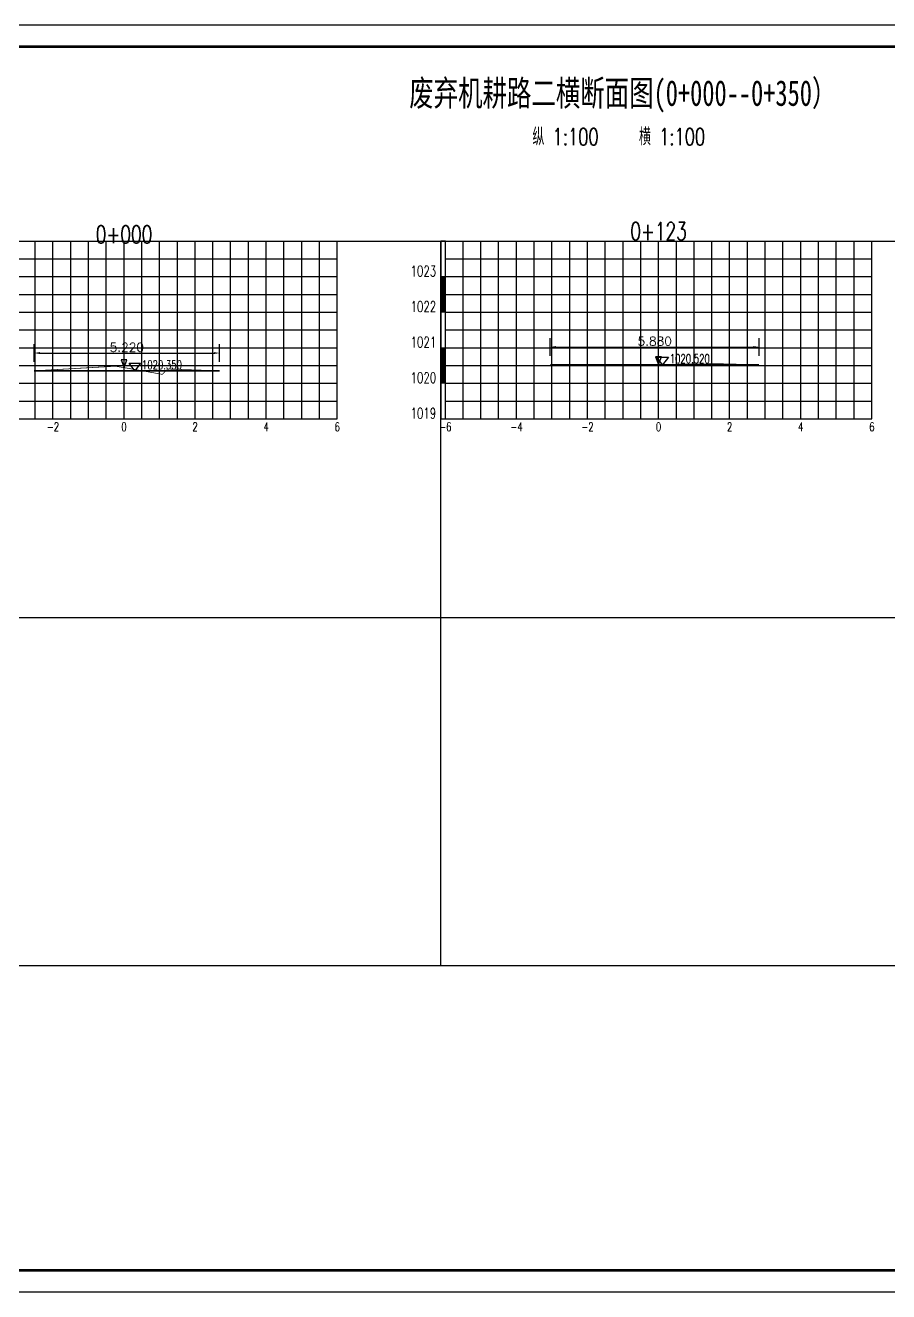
# Model space of a CAD drawing. Extents: x 695776 to 1250176, y 4443437 to 9025597.
# Drawn here: x 754379 to 778671, y 4538450 to 4574090 of the extents above; entities that cross this region are included whole.
import ezdxf
from ezdxf.enums import TextEntityAlignment as Align

# ---------------------------------------------------------------- set-up
doc = ezdxf.new("R2010")
doc.units = 0
doc.header["$LTSCALE"] = 0.5
doc.header["$PDSIZE"] = 0.2
doc.linetypes.add('ACAD_ISO07W100', pattern=[3.5, 0.5, -3])
doc.linetypes.add('CENTER2', pattern=[28.575, 19.05, -3.175, 3.175, -3.175])
doc.layers.get('0').update_dxf_attribs({"linetype": 'CONTINUOUS'})
doc.layers.get('Defpoints').update_dxf_attribs({"linetype": 'CONTINUOUS'})
for name, color, linetype in [('KEDU', 7, 'CONTINUOUS'), ('MIGE', 4, 'ACAD_ISO07W100'), ('MIGE1', 11, 'CONTINUOUS'), ('SANJIAO', 212, 'CONTINUOUS'), ('SHEJI', 1, 'CONTINUOUS'), ('YUANSHI', 2, 'CONTINUOUS'), ('YUANSHI1', 73, 'CONTINUOUS'), ('ZHOUXIAN', 20, 'CENTER2'), ('图框', 7, 'CONTINUOUS'), ('辅助线', 3, 'CONTINUOUS')]:
    doc.layers.add(name, color=color, linetype=linetype)
doc.styles.get("Standard").update_dxf_attribs({"font": 'rs.shx', "bigfont": 'hztxt.shx'})
doc.styles.add('仿宋', font='仿宋_GB2312.ttf', dxfattribs={"width": 0.7})
doc.dimstyles.get("Standard").update_dxf_attribs({"dimtxt": 0.18, "dimasz": 0.18, "dimexe": 0.18, "dimexo": 0.0625, "dimgap": 0.09, "dimtad": 0, "dimtih": 1, "dimtoh": 1, "dimdec": 4, "dimzin": 0, "dimdsep": 46, "dimtxsty": 'Standard', "dimcen": 0.09, "dimadec": 0, "dimazin": 0, "dimtfac": 1, "dimtdec": 4, "dimtofl": 0, "dimtmove": 0, "dimatfit": 3, "dimfxl": 0, "dimtolj": 1, "dimtzin": 0, "dimarcsym": 0})

# ---------------------------------------------------------------- blocks, each defined once
blk = doc.blocks.new('zhunghao')
blk.add_lwpolyline([(0, 0), (0.33, 0.86), (-0.33, 0.86), (0, 0)])
blk = doc.blocks.new('ele_sym08')
blk.add_line((0, 0), (5.6, 0))
blk.add_lwpolyline([(0.9, 0), (0.25, 0.86), (1.55, 0.86), (0.9, 0)])
at = {"width": 0.7}
blk.add_attdef('ELEVAT', (1.7, 0.18), '', height=1, dxfattribs=at)
blk = doc.blocks.new('*D635')
at = {"color": 0, "lineweight": -2}
for p, q in [((754626, 4564616), (754626, 4565116)), ((754789, 4564866), (759684, 4564866)), ((759846, 4564616), (759846, 4565116))]:
    blk.add_line(p, q, dxfattribs=at)
at = {"color": 0}
for points in [[(754789, 4564893), (754789, 4564839), (754626, 4564866)], [(759684, 4564893), (759684, 4564839), (759846, 4564866)]]:
    blk.add_solid(points, dxfattribs=at)
at = {"layer": 'Defpoints', "color": 0}
for p in [(759846, 4564866), (754626, 4564366), (759846, 4564366)]:
    blk.add_point(p, dxfattribs=at)
at = {"color": 0, "insert": (757236, 4565029), "char_height": 250, "attachment_point": 5}
blk.add_mtext('\\A1;5.220', dxfattribs=at)
blk = doc.blocks.new('*D636')
at = {"color": 0, "lineweight": -2}
for p, q in [((769147, 4564786), (769147, 4565286)), ((775027, 4564786), (775027, 4565286)), ((769309, 4565036), (774864, 4565036))]:
    blk.add_line(p, q, dxfattribs=at)
at = {"color": 0}
for points in [[(769309, 4565063), (769309, 4565009), (769147, 4565036)], [(774864, 4565063), (774864, 4565009), (775027, 4565036)]]:
    blk.add_solid(points, dxfattribs=at)
at = {"layer": 'Defpoints', "color": 0}
for p in [(775027, 4565036), (769147, 4564536), (775027, 4564536)]:
    blk.add_point(p, dxfattribs=at)
at = {"color": 0, "insert": (772087, 4565199), "char_height": 250, "attachment_point": 5}
blk.add_mtext('\\A1;5.880', dxfattribs=at)
blk = doc.blocks.new('bc1_100')
blk.add_lwpolyline([(0.064, 1), (-0.063, 1), (-0.063, 0), (0.064, 0)], close=True)
at = {"width": 0.7}
blk.add_attdef('BC', text='', height=0.3, dxfattribs=at).set_placement((-0.193, 0.007), align=Align.RIGHT)
blk = doc.blocks.new('bc0_100')
for p, q in [((-0.063, 1), (-0.063, 0)), ((0.063, 0), (0.063, 1))]:
    blk.add_line(p, q)
at = {"const_width": 0.126}
blk.add_lwpolyline([(0, 1), (0, 0)], dxfattribs=at)
at = {"width": 0.7}
blk.add_attdef('BC', text='', height=0.3, dxfattribs=at).set_placement((-0.193, 0.007), align=Align.RIGHT)

msp = doc.modelspace()

# ---------------------------------------------------------------- linework, layer by layer
at = {"layer": 'MIGE', "linetype": 'Continuous'}
for p, q in [((754656.0686, 4563016.1388), (754656.0686, 4568016.1388)), ((755656.0686, 4563016.1388), (755656.0686, 4568016.1388)), ((756656.0686, 4563016.1388), (756656.0686, 4568016.1388)), ((757656.0686, 4563016.1388), (757656.0686, 4568016.1388)), ((758656.0686, 4563016.1388), (758656.0686, 4568016.1388)), ((759656.0686, 4563016.1388), (759656.0686, 4568016.1388)), ((760656.0686, 4563016.1388), (760656.0686, 4568016.1388)), ((761656.0686, 4563016.1388), (761656.0686, 4568016.1388)), ((762656.0686, 4563016.1388), (762656.0686, 4568016.1388)), ((766696.5391, 4563016.1388), (766696.5391, 4568016.1388)), ((767696.5391, 4563016.1388), (767696.5391, 4568016.1388)), ((768696.5391, 4563016.1388), (768696.5391, 4568016.1388)), ((769696.5391, 4563016.1388), (769696.5391, 4568016.1388)), ((770696.5391, 4563016.1388), (770696.5391, 4568016.1388)), ((771696.5391, 4563016.1388), (771696.5391, 4568016.1388)), ((772696.5391, 4563016.1388), (772696.5391, 4568016.1388)), ((773696.5391, 4563016.1388), (773696.5391, 4568016.1388)), ((774696.5391, 4563016.1388), (774696.5391, 4568016.1388)), ((775696.5391, 4563016.1388), (775696.5391, 4568016.1388)), ((776696.5391, 4563016.1388), (776696.5391, 4568016.1388)), ((777696.5391, 4563016.1388), (777696.5391, 4568016.1388)), ((751156.0686, 4567516.1388), (763156.0686, 4567516.1388)), ((766196.5391, 4567516.1388), (778196.5391, 4567516.1388)), ((751156.0686, 4566516.1388), (763156.0686, 4566516.1388)), ((766196.5391, 4566516.1388), (778196.5391, 4566516.1388)), ((751156.0686, 4565516.1388), (763156.0686, 4565516.1388)), ((766196.5391, 4565516.1388), (778196.5391, 4565516.1388)), ((751156.0686, 4564516.1388), (763156.0686, 4564516.1388)), ((766196.5391, 4564516.1388), (778196.5391, 4564516.1388)), ((751156.0686, 4563516.1388), (763156.0686, 4563516.1388)), ((766196.5391, 4563516.1388), (778196.5391, 4563516.1388))]:
    msp.add_line(p, q, dxfattribs=at)
at = {"layer": 'MIGE1'}
for p, q in [((751156.0686, 4568016.1388), (763156.0686, 4568016.1388)), ((755156.0686, 4563016.1388), (755156.0686, 4568016.1388)), ((756156.0686, 4563016.1388), (756156.0686, 4568016.1388)), ((757156.0686, 4563016.1388), (757156.0686, 4568016.1388)), ((758156.0686, 4563016.1388), (758156.0686, 4568016.1388)), ((759156.0686, 4563016.1388), (759156.0686, 4568016.1388)), ((760156.0686, 4563016.1388), (760156.0686, 4568016.1388)), ((761156.0686, 4563016.1388), (761156.0686, 4568016.1388)), ((762156.0686, 4563016.1388), (762156.0686, 4568016.1388)), ((763156.0686, 4563016.1388), (763156.0686, 4568016.1388)), ((766196.5391, 4568016.1388), (778196.5391, 4568016.1388)), ((766196.5391, 4563016.1388), (766196.5391, 4568016.1388)), ((767196.5391, 4563016.1388), (767196.5391, 4568016.1388)), ((768196.5391, 4563016.1388), (768196.5391, 4568016.1388)), ((769196.5391, 4563016.1388), (769196.5391, 4568016.1388)), ((770196.5391, 4563016.1388), (770196.5391, 4568016.1388)), ((771196.5391, 4563016.1388), (771196.5391, 4568016.1388)), ((772196.5391, 4563016.1388), (772196.5391, 4568016.1388)), ((773196.5391, 4563016.1388), (773196.5391, 4568016.1388)), ((774196.5391, 4563016.1388), (774196.5391, 4568016.1388)), ((775196.5391, 4563016.1388), (775196.5391, 4568016.1388)), ((776196.5391, 4563016.1388), (776196.5391, 4568016.1388)), ((777196.5391, 4563016.1388), (777196.5391, 4568016.1388)), ((778196.5391, 4563016.1388), (778196.5391, 4568016.1388)), ((751156.0686, 4567016.1388), (763156.0686, 4567016.1388)), ((766196.5391, 4567016.1388), (778196.5391, 4567016.1388)), ((751156.0686, 4566016.1388), (763156.0686, 4566016.1388)), ((766196.5391, 4566016.1388), (778196.5391, 4566016.1388)), ((751156.0686, 4565016.1388), (763156.0686, 4565016.1388)), ((766196.5391, 4565016.1388), (778196.5391, 4565016.1388)), ((751156.0686, 4564016.1388), (763156.0686, 4564016.1388)), ((766196.5391, 4564016.1388), (778196.5391, 4564016.1388)), ((751156.0686, 4563016.1388), (763156.0686, 4563016.1388)), ((766196.5391, 4563016.1388), (778196.5391, 4563016.1388))]:
    msp.add_line(p, q, dxfattribs=at)
at = {"layer": 'SHEJI', "const_width": 50}
for points in [[(769146.5391, 4564536.1388), (772196.5391, 4564536.1388), (775026.5391, 4564536.1388)], [(754626.0686, 4564366.1388), (757156.0686, 4564366.1388), (757667.6475, 4564366.1388), (758336.0686, 4564366.1388), (759846.0686, 4564366.1388)]]:
    msp.add_lwpolyline(points, dxfattribs=at)
at = {"layer": 'YUANSHI', "const_width": 20}
for points in [[(754626.0686, 4564366.1388), (756916.0686, 4564496.1388), (757156.0686, 4564456.1388), (757667.6475, 4564366.1388)], [(758336.0686, 4564366.1388), (758386.0686, 4564416.1388), (759846.0686, 4564366.1388)], [(769146.5391, 4564536.1388), (772196.5391, 4564546.1388), (773866.5391, 4564566.1388), (775026.5391, 4564536.1388)]]:
    msp.add_lwpolyline(points, dxfattribs=at)
at = {"layer": 'YUANSHI1', "const_width": 20}
msp.add_lwpolyline([(757667.6475, 4564366.1388), (758236.0686, 4564266.1388), (758336.0686, 4564366.1388)], dxfattribs=at)
at = {"layer": 'ZHOUXIAN'}
for p, q in [((757156.0686, 4563766.1388), (757156.0686, 4564996.1388)), ((772196.5391, 4564036.1388), (772196.5391, 4565066.1388))]:
    msp.add_line(p, q, dxfattribs=at)
at = {"layer": '图框', "linetype": 'Continuous', "lineweight": -2, "flags": 128}
msp.add_lwpolyline([(746176.0257, 4574089.5982), (746176.0257, 4538449.5982), (796576.0257, 4538449.5982), (796576.0257, 4574089.5982), (746176.0257, 4574089.5982)], dxfattribs=at)
at = {"layer": '图框', "linetype": 'Continuous', "lineweight": 60, "flags": 128}
msp.add_lwpolyline([(749176.0257, 4573489.5982), (795976.0257, 4573489.5982), (795976.0257, 4539049.5982), (749176.0257, 4539049.5982), (749176.0257, 4573489.5982)], dxfattribs=at)
at = {"layer": '辅助线'}
for points in [[(751029.873, 4568016.1388), (793895.3862, 4568016.1388)], [(766070.3435, 4547633.5904), (766070.3435, 4568016.1388)], [(751029.873, 4557419.8741), (793485.2147, 4557419.8741)], [(751029.873, 4547633.5904), (793035.1946, 4547633.5904)]]:
    msp.add_lwpolyline(points, dxfattribs=at)

# ---------------------------------------------------------------- block references
at = {"xscale": 250, "yscale": 250, "zscale": 250}
for p, values in [((772086.5391, 4564536.1388), {'ELEVAT': '1020.520'}), ((757236.0686, 4564366.1388), {'ELEVAT': '1020.350'})]:
    msp.add_blockref('ele_sym08', p, dxfattribs=at).add_auto_attribs(values)
at = {"layer": 'KEDU', "xscale": 1000, "yscale": 1000, "zscale": 1000}
for name, p, values in [('bc1_100', (766133.2911, 4567016.1388), {'BC': '1023'}), ('bc0_100', (766133.2911, 4566016.1388), {'BC': '1022'}), ('bc1_100', (766133.2911, 4565016.1388), {'BC': '1021'}), ('bc0_100', (766133.2911, 4564016.1388), {'BC': '1020'}), ('bc1_100', (766133.2911, 4563016.1388), {'BC': '1019'})]:
    msp.add_blockref(name, p, dxfattribs=at).add_auto_attribs(values)
at = {"layer": 'SANJIAO', "xscale": 250, "yscale": 250, "zscale": 250}
for p in [(757156.0686, 4564456.1388), (772196.5391, 4564546.1388)]:
    msp.add_blockref('zhunghao', p, dxfattribs=at)

# ---------------------------------------------------------------- texts
at = {"width": 0.7}
for s, p in [('0+000', (757156.0686, 4567956.1388)), ('0+123', (772196.5391, 4568046.1388))]:
    msp.add_text(s, height=500, dxfattribs=at).set_placement(p, align=Align.CENTER)
at = {"layer": 'KEDU', "width": 0.7}
for s, p in [('-2', (755156.0686, 4562666.1388)), ('0', (757156.0686, 4562666.1388)), ('0', (757156.0686, 4562666.1388)), ('2', (759156.0686, 4562666.1388)), ('4', (761156.0686, 4562666.1388)), ('6', (763156.0686, 4562666.1388)), ('-6', (766196.5391, 4562666.1388)), ('-4', (768196.5391, 4562666.1388)), ('-2', (770196.5391, 4562666.1388)), ('0', (772196.5391, 4562666.1388)), ('0', (772196.5391, 4562666.1388)), ('2', (774196.5391, 4562666.1388)), ('4', (776196.5391, 4562666.1388)), ('6', (778196.5391, 4562666.1388))]:
    msp.add_text(s, height=250, dxfattribs=at).set_placement(p, align=Align.CENTER)
at = {"layer": '图框', "style": '仿宋', "width": 0.7}
msp.add_text('废弃机耕路二横断面图(0+000--0+350）', height=720, dxfattribs=at).set_placement((771190.9982, 4571823.824), align=Align.CENTER)
at = {"layer": '图框', "width": 0.7}
for p in [(771077.6897, 4570714.6581), (771077.6923, 4570714.6586)]:
    msp.add_text('纵 1:100    横 1:100', height=480, dxfattribs=at).set_placement(p, align=Align.CENTER)

# ---------------------------------------------------------------- dimensions: what is measured, and where the dimension line sits
for base, p1, p2, picture, middle in [((759846.0686, 4564866.1388), (754626.0686, 4564366.1388), (759846.0686, 4564366.1388), '*D635', (757236.0686, 4565028.6388)), ((775026.5391, 4565036.1388), (769146.5391, 4564536.1388), (775026.5391, 4564536.1388), '*D636', (772086.5391, 4565198.6388))]:
    dim = msp.add_linear_dim(base=base, p1=p1, p2=p2, dimstyle='Standard', override={"dimtxt": 250, "dimasz": 162.5, "dimexe": 250, "dimexo": 250, "dimgap": 37.5, "dimtad": 1, "dimtih": 0, "dimtoh": 0, "dimdec": 3, "dimlfac": 0.001})
    dim.commit()
    dim.dimension.update_dxf_attribs({"geometry": picture, "text_midpoint": middle})

doc.saveas('drawing.dxf')
